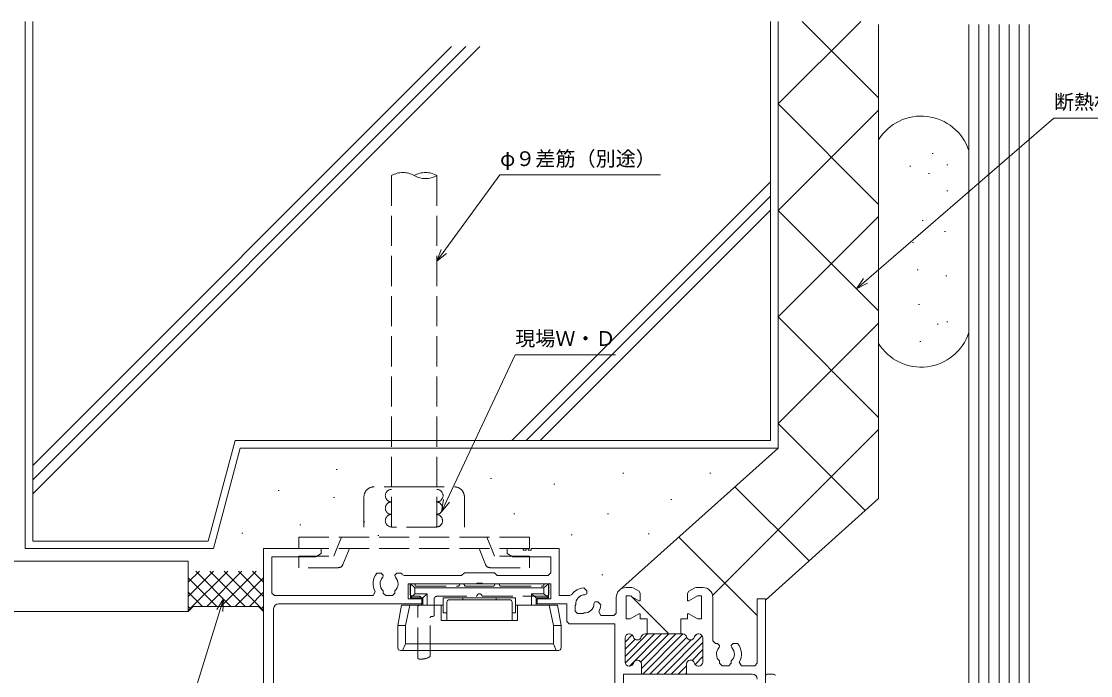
# Model space of a CAD drawing. Units: millimetres, scale not verified. Extents: x -594 to 539, y -420 to 386.
# Drawn here: x -483.3 to -270.3, y 112.4 to 242.7 of the extents above; entities that cross this region are included whole.
import ezdxf
from ezdxf.enums import TextEntityAlignment as Align

# ---------------------------------------------------------------- set-up
doc = ezdxf.new("R2010")
doc.units = ezdxf.units.MM
doc.header["$LTSCALE"] = 2
doc.linetypes.add('DASHED3', pattern=[4, 3, -1])
for name, color, linetype, lineweight in [('0-3_YKK_11', 7, 'Continuous', 9), ('0-4_YKK_12', 2, 'Continuous', 9), ('0-5_YSS_K', 3, 'Continuous', 9), ('0-6_YKK_13', 4, 'Continuous', 9), ('0-7_YKK_D', 6, 'Continuous', 9)]:
    doc.layers.add(name, color=color, linetype=linetype, lineweight=lineweight)
doc.styles.add('ＭＳ ゴシック', font='')
doc.styles.get('ＭＳ ゴシック').set_extended_font_data('MS Gothic')

msp = doc.modelspace()

# ---------------------------------------------------------------- linework, layer by layer
at = {"layer": '0-3_YKK_11'}
for p, q in [((-435.004, 137.711), (-435.004, 73.536)), ((-423.504, 137.711), (-435.004, 137.711)), ((-424.629, 136.061), (-423.504, 136.711)), ((-423.504, 136.711), (-423.504, 137.711)), ((-386.504, 137.711), (-386.504, 136.711)), ((-383.304, 137.711), (-386.504, 137.711)), ((-386.504, 136.711), (-385.379, 136.061)), ((-383.304, 137.411), (-383.304, 137.711)), ((-382.704, 137.411), (-383.304, 137.411)), ((-382.704, 137.711), (-382.704, 137.411)), ((-382.304, 137.711), (-382.704, 137.711)), ((-382.304, 137.411), (-382.304, 137.711)), ((-381.704, 137.411), (-382.304, 137.411)), ((-381.704, 137.711), (-381.704, 137.411)), ((-376.154, 137.711), (-381.704, 137.711)), ((-376.154, 128.361), (-376.154, 137.711)), ((-433.354, 136.061), (-424.629, 136.061)), ((-433.354, 128.861), (-433.354, 136.061)), ((-385.379, 136.061), (-377.804, 136.061)), ((-377.804, 136.061), (-377.804, 132.861)), ((-411.554, 132.811), (-412.419, 132.811)), ((-411.154, 132.411), (-411.554, 132.811)), ((-411.272, 131.988), (-411.154, 132.272)), ((-411.154, 132.272), (-411.154, 132.411)), ((-408.454, 132.811), (-408.854, 132.411)), ((-408.854, 132.411), (-408.854, 132.272)), ((-408.854, 132.272), (-408.736, 131.988)), ((-407.59, 132.811), (-408.454, 132.811)), ((-406.993, 132.361), (-407.4, 132.571)), ((-395.554, 132.361), (-406.993, 132.361)), ((-395.004, 132.911), (-395.554, 132.361)), ((-389.004, 132.911), (-395.004, 132.911)), ((-388.454, 132.361), (-389.004, 132.911)), ((-378.304, 132.361), (-388.454, 132.361)), ((-377.804, 132.861), (-378.304, 132.361)), ((-406.204, 130.711), (-392.675, 130.711)), ((-406.204, 127.711), (-406.204, 130.711)), ((-392.675, 130.711), (-392.483, 130.854)), ((-392.483, 130.854), (-391.525, 130.854)), ((-391.525, 130.854), (-391.333, 130.711)), ((-391.333, 130.711), (-377.804, 130.711)), ((-377.804, 130.711), (-377.804, 127.711)), ((-361.646, 129.961), (-362.754, 129.961)), ((-361.396, 129.894), (-361.646, 129.961)), ((-348.862, 129.961), (-349.112, 129.894)), ((-347.504, 129.961), (-348.862, 129.961)), ((-432.854, 128.361), (-433.354, 128.861)), ((-413.208, 128.361), (-432.854, 128.361)), ((-412.775, 129.111), (-413.208, 128.361)), ((-411.154, 128.861), (-411.154, 129.326)), ((-410.654, 128.361), (-411.154, 128.861)), ((-409.354, 128.361), (-410.654, 128.361)), ((-408.854, 128.861), (-409.354, 128.361)), ((-408.854, 129.326), (-408.854, 128.861)), ((-374.015, 128.361), (-376.154, 128.361)), ((-373.608, 128.57), (-374.015, 128.361)), ((-370.615, 129.292), (-371.227, 129.903)), ((-370.998, 128.511), (-370.713, 128.628)), ((-370.713, 128.628), (-370.615, 128.726)), ((-370.615, 128.726), (-370.615, 129.292)), ((-364.754, 127.961), (-364.754, 124.861)), ((-362.754, 128.311), (-361.954, 128.311)), ((-362.754, 123.711), (-362.754, 128.311)), ((-361.954, 128.311), (-360.222, 127.311)), ((-360.204, 129.206), (-361.396, 129.894)), ((-359.954, 128.773), (-360.204, 129.206)), ((-359.954, 127.311), (-359.954, 128.773)), ((-350.304, 129.206), (-350.554, 128.773)), ((-350.554, 128.773), (-350.554, 127.311)), ((-349.112, 129.894), (-350.304, 129.206)), ((-350.286, 127.311), (-348.554, 128.311)), ((-348.554, 128.311), (-347.754, 128.311)), ((-347.754, 128.311), (-347.754, 123.711)), ((-345.504, 119.311), (-345.504, 127.961)), ((-433.004, 102.711), (-433.004, 125.711)), ((-432.004, 126.711), (-403.504, 126.711)), ((-403.504, 127.711), (-406.204, 127.711)), ((-403.504, 126.711), (-403.504, 127.711)), ((-380.504, 127.711), (-380.504, 126.711)), ((-377.804, 127.711), (-380.504, 127.711)), ((-380.504, 126.711), (-374.604, 126.711)), ((-374.604, 126.711), (-374.604, 123.211)), ((-372.954, 126.387), (-372.796, 126.545)), ((-372.954, 125.261), (-372.954, 126.387)), ((-369.087, 127.002), (-369.204, 126.718)), ((-368.989, 127.1), (-369.087, 127.002)), ((-368.423, 127.1), (-368.989, 127.1)), ((-367.812, 126.489), (-368.423, 127.1)), ((-360.222, 127.311), (-359.954, 127.311)), ((-350.554, 127.311), (-350.286, 127.311)), ((-336.654, 127.711), (-336.654, 114.861)), ((-335.004, 127.711), (-336.654, 127.711)), ((-335.004, 72.711), (-335.004, 127.711)), ((-372.454, 124.761), (-372.954, 125.261)), ((-371.328, 124.761), (-372.454, 124.761)), ((-371.17, 124.919), (-371.328, 124.761)), ((-367.8, 124.361), (-368.233, 125.111)), ((-365.254, 124.361), (-367.8, 124.361)), ((-364.754, 124.861), (-365.254, 124.361)), ((-361.954, 123.711), (-362.754, 123.711)), ((-360.222, 124.711), (-361.954, 123.711)), ((-359.954, 124.711), (-360.222, 124.711)), ((-359.954, 123.711), (-359.954, 124.711)), ((-358.604, 123.711), (-359.954, 123.711)), ((-358.604, 120.711), (-358.604, 123.711)), ((-351.904, 123.711), (-351.904, 120.711)), ((-350.554, 123.711), (-351.904, 123.711)), ((-350.554, 124.711), (-350.554, 123.711)), ((-350.286, 124.711), (-350.554, 124.711)), ((-348.554, 123.711), (-350.286, 124.711)), ((-347.754, 123.711), (-348.554, 123.711)), ((-374.604, 123.211), (-374.104, 122.711)), ((-374.104, 122.711), (-365.004, 122.711)), ((-365.004, 122.711), (-365.004, 103.864)), ((-363.004, 116.25), (-358.543, 120.711)), ((-363.004, 119.079), (-361.573, 120.51)), ((-363.004, 119.911), (-363.004, 115.111)), ((-363.004, 115.111), (-363.004, 119.911)), ((-363.004, 117.664), (-361.013, 119.656)), ((-362.968, 114.872), (-357.129, 120.711)), ((-362.103, 120.711), (-362.204, 120.711)), ((-362.204, 120.711), (-362.103, 120.711)), ((-362.115, 114.311), (-355.715, 120.711)), ((-359.876, 115.136), (-354.301, 120.711)), ((-359.754, 113.843), (-352.886, 120.711)), ((-359.472, 112.711), (-351.473, 120.71)), ((-358.604, 120.711), (-359.005, 120.711)), ((-359.005, 120.711), (-358.604, 120.711)), ((-351.503, 120.711), (-358.604, 120.711)), ((-358.058, 112.711), (-350.713, 120.056)), ((-356.644, 112.711), (-349.835, 119.52)), ((-355.23, 112.711), (-347.618, 120.322)), ((-351.904, 120.711), (-351.503, 120.711)), ((-349.148, 120.206), (-348.7, 120.654)), ((-348.304, 120.711), (-348.405, 120.711)), ((-348.405, 120.711), (-348.304, 120.711)), ((-347.504, 115.111), (-347.504, 119.911)), ((-347.504, 119.911), (-347.504, 115.111)), ((-345.004, 118.811), (-345.504, 119.311)), ((-353.815, 112.711), (-347.504, 119.022)), ((-349.658, 115.454), (-347.504, 117.608)), ((-344.554, 118.811), (-345.004, 118.811)), ((-344.154, 118.411), (-344.554, 118.811)), ((-344.272, 117.988), (-344.154, 118.272)), ((-344.154, 118.272), (-344.154, 118.411)), ((-341.454, 118.811), (-341.854, 118.411)), ((-341.854, 118.411), (-341.854, 118.272)), ((-341.854, 118.272), (-341.736, 117.988)), ((-340.59, 118.811), (-341.454, 118.811)), ((-349.054, 114.644), (-347.504, 116.194)), ((-344.154, 114.861), (-344.154, 115.326)), ((-341.854, 115.326), (-341.854, 114.861)), ((-339.8, 114.361), (-340.233, 115.111)), ((-362.204, 114.311), (-362.103, 114.311)), ((-362.103, 114.311), (-362.204, 114.311)), ((-359.754, 114.711), (-359.754, 112.711)), ((-359.754, 112.711), (-359.754, 114.711)), ((-352.401, 112.711), (-350.754, 114.358)), ((-350.987, 112.711), (-350.748, 112.95)), ((-350.754, 112.711), (-350.754, 114.711)), ((-350.754, 114.711), (-350.754, 112.711)), ((-348.405, 114.311), (-348.304, 114.311)), ((-348.304, 114.311), (-348.405, 114.311)), ((-343.654, 114.361), (-344.154, 114.861)), ((-342.354, 114.361), (-343.654, 114.361)), ((-341.854, 114.861), (-342.354, 114.361)), ((-337.154, 114.361), (-339.8, 114.361)), ((-336.654, 114.861), (-337.154, 114.361)), ((-363.304, 112.711), (-359.754, 112.711)), ((-363.304, 97.911), (-363.304, 112.711)), ((-359.754, 112.711), (-350.754, 112.711)), ((-350.754, 112.711), (-337.654, 112.711)), ((-334.702, 112.711), (-333.402, 112.711))]:
    msp.add_line(p, q, dxfattribs=at)
for centre, radius, start, end in [((-410.004, 130.711), 3.2, 138.98549, 210), ((-410.004, 130.711), 3.2, 35.52913, 41.0145), ((-410.004, 130.711), 1.8, 134.79283, 230.29097), ((-410.004, 130.711), 1.8, 309.70901, 45.20715), ((-362.754, 127.961), 2, 90, 180), ((-347.504, 127.961), 2, 0, 90), ((-371.004, 126.711), 3.2, 93.98549, 144.47356), ((-371.004, 126.711), 1.8, 89.79283, 185.29097), ((-432.004, 125.711), 1, 90, 180), ((-371.004, 126.711), 1.8, 264.70901, 0.20715), ((-371.004, 126.711), 3.2, 330, 356.0145), ((-362.204, 119.911), 0.8, 90, 180), ((-362.204, 119.911), 0.8, 90, 180), ((-362.103, 119.911), 0.8, 14.47751, 90), ((-362.103, 119.911), 0.8, 14.47751, 90), ((-360.554, 120.311), 0.8, 194.47751, 345.52248), ((-360.554, 120.311), 0.8, 194.47751, 345.52248), ((-359.005, 119.911), 0.8, 90, 165.52248), ((-359.005, 119.911), 0.8, 90, 165.52248), ((-351.503, 119.911), 0.8, 14.47751, 90), ((-351.503, 119.911), 0.8, 14.47751, 90), ((-349.954, 120.311), 0.8, 194.47751, 345.52248), ((-349.954, 120.311), 0.8, 194.47751, 345.52248), ((-348.405, 119.911), 0.8, 90, 165.52248), ((-348.405, 119.911), 0.8, 90, 165.52248), ((-348.304, 119.911), 0.8, 0, 90), ((-348.304, 119.911), 0.8, 0, 90), ((-343.004, 116.711), 1.8, 134.79283, 230.29097), ((-343.004, 116.711), 1.8, 309.70901, 45.20715), ((-343.004, 116.711), 3.2, 330, 41.0145), ((-362.204, 115.111), 0.8, 180, 270), ((-362.204, 115.111), 0.8, 180, 270), ((-360.554, 114.711), 0.8, 0, 165.52248), ((-360.554, 114.711), 0.8, 0, 165.52248), ((-349.954, 114.711), 0.8, 14.47751, 180), ((-349.954, 114.711), 0.8, 14.47751, 180), ((-348.304, 115.111), 0.8, 270, 0), ((-348.304, 115.111), 0.8, 270, 0), ((-362.103, 115.111), 0.8, 270, 345.52248), ((-362.103, 115.111), 0.8, 270, 345.52248), ((-348.405, 115.111), 0.8, 194.47751, 270), ((-348.405, 115.111), 0.8, 194.47751, 270), ((-337.654, 111.711), 1, 0, 90), ((-334.702, 112.411), 0.3, 90, 179.99709), ((-333.402, 112.411), 0.3, 0.0029, 90)]:
    msp.add_arc(centre, radius, start, end, dxfattribs=at)
at = {"layer": '0-4_YKK_12'}
msp.add_line((-435.004, 137.711), (-435.004, -0.789), dxfattribs=at)
msp.add_line((-435.004, 137.711), (-435.004, -0.789), dxfattribs=at)
at = {"layer": '0-5_YSS_K'}
for p, q in [((-482.504, 137.708), (-482.504, 242.718)), ((-481.004, 242.718), (-481.004, 139.208)), ((-334.004, 159.208), (-334.004, 242.718)), ((-332.504, 242.718), (-332.504, 157.708)), ((-332.504, 226.274), (-316.061, 242.718)), ((-327.735, 242.718), (-312.504, 227.487)), ((-312.504, 147.708), (-312.504, 242.109)), ((-294.504, 97.711), (-294.504, 242.109)), ((-294.504, 97.711), (-294.504, 242.109)), ((-292.504, 97.711), (-292.504, 242.109)), ((-292.504, 97.711), (-292.504, 242.109)), ((-290.504, 97.711), (-290.504, 242.109)), ((-290.504, 97.711), (-290.504, 242.109)), ((-288.504, 97.711), (-288.504, 242.109)), ((-288.504, 97.711), (-288.504, 242.109)), ((-286.504, 97.711), (-286.504, 242.109)), ((-286.504, 97.711), (-286.504, 242.109)), ((-284.504, 97.711), (-284.504, 242.109)), ((-284.504, 97.711), (-284.504, 242.109)), ((-282.504, 102.711), (-282.504, 242.109)), ((-282.504, 97.711), (-282.504, 242.109)), ((-481.004, 151.436), (-394.733, 237.708)), ((-481.004, 148.608), (-391.904, 237.708)), ((-481.004, 154.265), (-397.561, 237.708)), ((-332.504, 226.274), (-312.504, 206.274)), ((-332.504, 205.061), (-312.504, 225.061)), ((-301.829, 216.372), (-301.63, 216.372)), ((-306.259, 213.912), (-306.059, 213.912)), ((-298.877, 214.158), (-298.677, 214.158)), ((-302.568, 212.435), (-302.368, 212.435)), ((-385.551, 159.208), (-334.004, 210.755)), ((-298.877, 208.99), (-298.677, 208.99)), ((-382.723, 159.208), (-334.004, 207.926)), ((-379.894, 159.208), (-334.004, 205.098)), ((-332.504, 205.061), (-312.504, 185.061)), ((-332.504, 183.847), (-312.504, 203.847)), ((-303.798, 203.085), (-303.598, 203.085)), ((-299.369, 200.87), (-299.169, 200.87)), ((-305.766, 198.656), (-305.566, 198.656)), ((-304.782, 193.242), (-304.582, 193.242)), ((-299.123, 192.012), (-298.923, 192.012)), ((-304.536, 186.353), (-304.336, 186.353)), ((-332.504, 183.847), (-312.504, 163.847)), ((-332.504, 162.634), (-312.504, 182.634)), ((-300.845, 182.416), (-300.645, 182.416)), ((-298.877, 182.908), (-298.677, 182.908)), ((-304.29, 178.971), (-304.09, 178.971)), ((-332.504, 162.634), (-315.172, 145.301)), ((-345.504, 128.421), (-312.504, 161.421)), ((-440.696, 159.208), (-446.055, 139.208)), ((-439.645, 157.708), (-445.004, 137.708)), ((-334.004, 159.208), (-440.696, 159.208)), ((-439.645, 157.708), (-332.504, 157.708)), ((-364.088, 129.451), (-332.504, 157.708)), ((-420.542, 153.463), (-420.342, 153.463)), ((-389.827, 151.657), (-389.627, 151.657)), ((-363.449, 152.741), (-363.249, 152.741)), ((-346.104, 152.741), (-345.904, 152.741)), ((-432.105, 149.308), (-431.905, 149.308)), ((-377.18, 150.573), (-376.98, 150.573)), ((-341.1, 150.017), (-326.324, 135.241)), ((-421.084, 147.863), (-420.884, 147.863)), ((-353.873, 147.501), (-353.673, 147.501)), ((-312.504, 147.708), (-335.004, 127.411)), ((-415.044, 143.016), (-414.844, 143.016)), ((-385.13, 144.61), (-384.93, 144.61)), ((-366.52, 144.61), (-366.32, 144.61)), ((-439.332, 140.816), (-439.132, 140.816)), ((-427.769, 142.442), (-427.569, 142.442)), ((-358.39, 140.636), (-358.19, 140.636)), ((-481.004, 139.208), (-446.055, 139.208)), ((-412.237, 140.341), (-412.037, 140.341)), ((-373.747, 140.455), (-373.547, 140.455)), ((-352.297, 140), (-336.654, 124.358)), ((-482.504, 137.708), (-445.004, 137.708)), ((-485.002, 135.208), (-450.002, 135.208)), ((-450.002, 135.208), (-450.002, 125.208)), ((-450.002, 128.181), (-444.975, 133.208)), ((-450.002, 125.352), (-442.146, 133.208)), ((-450.002, 131.009), (-447.803, 133.208)), ((-448.517, 133.208), (-441.517, 126.208)), ((-446.318, 126.208), (-439.318, 133.208)), ((-445.688, 133.208), (-438.688, 126.208)), ((-443.489, 126.208), (-436.489, 133.208)), ((-442.86, 133.208), (-435.004, 125.352)), ((-440.031, 133.208), (-435.004, 128.181)), ((-437.203, 133.208), (-435.004, 131.009)), ((-367.604, 132.505), (-367.404, 132.505)), ((-450.002, 131.865), (-444.345, 126.208)), ((-440.661, 126.208), (-435.004, 131.865)), ((-363.493, 129.983), (-363.373, 129.863)), ((-450.002, 129.036), (-447.173, 126.208)), ((-437.833, 126.208), (-435.004, 129.036)), ((-361.821, 128.311), (-354.404, 120.894)), ((-449.002, 126.208), (-450.002, 125.208)), ((-450.002, 126.208), (-449.502, 125.708)), ((-449.002, 126.208), (-436.004, 126.208)), ((-436.004, 126.208), (-435.004, 125.208)), ((-435.504, 125.708), (-435.004, 126.208)), ((-450.002, 125.208), (-492.85, 125.208))]:
    msp.add_line(p, q, dxfattribs=at)
at = {"layer": '0-5_YSS_K', "linetype": 'DASHED3'}
for p, q in [((-409.502, 212.004), (-409.502, 142.007)), ((-400.502, 212.004), (-400.502, 142.007)), ((-400.502, 142.01), (-409.502, 142.01))]:
    msp.add_line(p, q, dxfattribs=at)
at = {"layer": '0-5_YSS_K'}
for centre, start, end in [((-304.004, 213.854), 18.19487, 148.21165), ((-304.004, 183.854), 211.78833, 341.80511)]:
    msp.add_arc(centre, 10, start, end, dxfattribs=at)
at = {"layer": '0-5_YSS_K', "linetype": 'DASHED3'}
for centre, radius, start, end in [((-407.252, 208.107), 4.5, 60.00002, 119.99997), ((-402.752, 208.107), 4.5, 59.99997, 120.00002), ((-402.752, 215.901), 4.5, 239.99997, 300.00002), ((-409.502, 148.26), 1.25, 90, 270), ((-400.502, 148.26), 1.25, 270, 90), ((-409.502, 145.76), 1.25, 90, 270), ((-400.611, 145.76), 1.25, 269.99409, 89.99429), ((-409.502, 143.26), 1.25, 90, 270), ((-400.611, 143.26), 1.25, 269.99409, 89.99429)]:
    msp.add_arc(centre, radius, start, end, dxfattribs=at)
at = {"layer": '0-6_YKK_13', "linetype": 'DASHED3'}
for p, q in [((-405.004, 150.011), (-413.004, 150.011)), ((-405.004, 150.011), (-397.004, 150.011)), ((-415.004, 148.011), (-415.004, 140.011)), ((-395.004, 148.011), (-395.004, 140.011)), ((-428.004, 137.711), (-428.004, 140.011)), ((-428.004, 140.011), (-382.004, 140.011)), ((-420.398, 137.711), (-419.469, 140.011)), ((-389.61, 137.711), (-390.539, 140.011)), ((-382.004, 137.711), (-382.004, 140.011)), ((-382.004, 137.711), (-428.004, 137.711)), ((-421.004, 136.211), (-420.398, 137.711)), ((-419.2, 134.536), (-417.917, 137.711)), ((-390.808, 134.536), (-392.091, 137.711)), ((-389.004, 136.211), (-389.61, 137.711)), ((-428.004, 133.911), (-428.004, 136.211)), ((-428.004, 136.211), (-421.004, 136.211)), ((-382.004, 136.211), (-389.004, 136.211)), ((-382.004, 133.911), (-382.004, 136.211)), ((-420.127, 133.911), (-428.004, 133.911)), ((-389.881, 133.911), (-382.004, 133.911)), ((-405.804, 128.711), (-405.804, 130.411)), ((-405.104, 130.711), (-405.504, 130.711)), ((-404.604, 130.211), (-396.296, 130.211)), ((-395.704, 130.711), (-395.304, 130.711)), ((-394.713, 130.211), (-389.296, 130.211)), ((-388.304, 130.711), (-388.704, 130.711)), ((-387.713, 130.211), (-379.404, 130.211)), ((-378.904, 130.711), (-378.504, 130.711)), ((-378.204, 128.711), (-378.204, 130.411)), ((-405.304, 128.211), (-404.004, 128.211)), ((-400.504, 128.211), (-392.675, 128.211)), ((-391.333, 128.211), (-378.704, 128.211)), ((-404.304, 116.011), (-404.304, 126.111)), ((-404.004, 126.411), (-403.804, 126.411)), ((-403.504, 126.711), (-403.504, 127.711)), ((-401.004, 124.511), (-401.004, 127.711)), ((-401.804, 116.402), (-401.804, 123.911)), ((-401.504, 124.211), (-401.304, 124.211)), ((-404.004, 115.711), (-403.504, 115.711))]:
    msp.add_line(p, q, dxfattribs=at)
at = {"layer": '0-6_YKK_13'}
for p, q in [((-405.754, 130.711), (-405.754, 127.911)), ((-404.857, 129.907), (-405.754, 130.711)), ((-392.004, 130.711), (-405.754, 130.711)), ((-392.004, 130.711), (-378.254, 130.711)), ((-379.151, 129.907), (-378.254, 130.711)), ((-378.254, 130.711), (-378.254, 127.911)), ((-405.754, 127.911), (-404.857, 128.715)), ((-405.754, 127.911), (-403.304, 127.911)), ((-404.857, 128.715), (-404.857, 129.907)), ((-392.004, 129.907), (-404.857, 129.907)), ((-404.857, 128.715), (-402.407, 128.715)), ((-403.304, 127.911), (-402.407, 128.715)), ((-403.304, 126.411), (-403.304, 127.911)), ((-402.407, 126.411), (-402.407, 128.715)), ((-399.204, 124.911), (-399.204, 127.911)), ((-399.204, 127.911), (-392.004, 127.911)), ((-395.304, 127.511), (-395.304, 127.911)), ((-392.004, 129.907), (-379.151, 129.907)), ((-384.804, 127.911), (-392.004, 127.911)), ((-388.704, 127.511), (-388.704, 127.911)), ((-384.804, 124.911), (-384.804, 127.911)), ((-381.601, 126.411), (-381.601, 128.715)), ((-380.704, 127.911), (-381.601, 128.715)), ((-379.151, 128.715), (-381.601, 128.715)), ((-380.704, 126.411), (-380.704, 127.911)), ((-378.254, 127.911), (-380.704, 127.911)), ((-379.151, 128.715), (-379.151, 129.907)), ((-378.254, 127.911), (-379.151, 128.715)), ((-408.254, 122.411), (-407.549, 126.411)), ((-399.604, 126.411), (-407.549, 126.411)), ((-406.763, 122.411), (-405.883, 126.411)), ((-403.304, 126.411), (-399.204, 126.411)), ((-399.604, 126.411), (-399.604, 123.411)), ((-398.504, 123.411), (-398.504, 127.011)), ((-398.004, 127.511), (-392.004, 127.511)), ((-386.004, 127.511), (-392.004, 127.511)), ((-385.504, 123.411), (-385.504, 127.011)), ((-380.704, 126.411), (-384.804, 126.411)), ((-384.404, 126.411), (-384.404, 123.411)), ((-384.404, 126.411), (-376.459, 126.411)), ((-375.754, 122.411), (-376.459, 126.411)), ((-399.204, 124.911), (-398.504, 124.911)), ((-384.804, 124.911), (-385.504, 124.911)), ((-406.763, 118.711), (-406.763, 122.411)), ((-399.604, 123.411), (-392.004, 123.411)), ((-384.404, 123.411), (-392.004, 123.411)), ((-375.754, 122.411), (-377.245, 122.411)), ((-375.754, 117.911), (-375.754, 122.411)), ((-392.004, 117.411), (-407.754, 117.411)), ((-407.319, 117.411), (-406.763, 118.711)), ((-392.004, 118.711), (-406.763, 118.711)), ((-392.004, 118.711), (-377.245, 118.711)), ((-392.004, 117.411), (-376.254, 117.411)), ((-376.689, 117.411), (-377.245, 118.711))]:
    msp.add_line(p, q, dxfattribs=at)
for points in [[(-377.245, 118.711), (-377.245, 122.411), (-378.126, 126.411)], [(-408.254, 117.911), (-408.254, 122.411), (-406.763, 122.411)]]:
    msp.add_lwpolyline(points, dxfattribs=at)
at = {"layer": '0-6_YKK_13', "linetype": 'DASHED3'}
for centre, radius, start, end in [((-413.004, 148.011), 2, 89.99579, 180), ((-397.004, 148.011), 2, 0, 90.0042), ((-420.127, 134.911), 1, 270, 338.00636), ((-389.881, 134.911), 1, 201.99362, 270), ((-405.504, 130.411), 0.3, 90, 180), ((-405.104, 130.411), 0.3, 0, 90), ((-404.604, 130.411), 0.2, 180, 270), ((-396.296, 130.511), 0.3, 270, 350.40254), ((-395.704, 130.411), 0.3, 90, 170.40254), ((-395.304, 130.411), 0.3, 9.59744, 90), ((-394.713, 130.511), 0.3, 189.59744, 270), ((-389.296, 130.511), 0.3, 270, 350.40254), ((-388.704, 130.411), 0.3, 90, 170.40254), ((-388.304, 130.411), 0.3, 9.59744, 90), ((-387.713, 130.511), 0.3, 189.59744, 270), ((-379.404, 130.411), 0.2, 270, 0), ((-378.904, 130.411), 0.3, 90, 180), ((-378.504, 130.411), 0.3, 0, 90), ((-405.304, 128.711), 0.5, 180, 270), ((-404.004, 127.711), 0.5, 0, 90), ((-400.504, 127.711), 0.5, 90, 180), ((-392.675, 128.411), 0.2, 270, 343.4025), ((-392.004, 128.211), 0.5, 16.60629, 163.39487), ((-391.333, 128.411), 0.2, 196.5941, 270), ((-378.704, 128.711), 0.5, 270, 0), ((-404.004, 126.111), 0.3, 90, 180), ((-403.804, 126.711), 0.3, 270, 0), ((-401.504, 123.911), 0.3, 90, 180), ((-401.304, 124.511), 0.3, 270, 0), ((-404.004, 116.011), 0.3, 180, 270), ((-403.504, 118.711), 3, 270, 301.23293), ((-402.104, 116.402), 0.3, 301.23293, 0)]:
    msp.add_arc(centre, radius, start, end, dxfattribs=at)
at = {"layer": '0-6_YKK_13'}
for centre, start, end in [((-398.004, 127.011), 90, 180), ((-386.004, 127.011), 0, 90), ((-407.754, 117.911), 180, 270), ((-376.254, 117.911), 270, 0)]:
    msp.add_arc(centre, 0.5, start, end, dxfattribs=at)
at = {"layer": '0-7_YKK_D'}
for p, q in [((-316.916, 189.472), (-277.58, 223.432)), ((-277.58, 223.432), (-249.58, 223.432)), ((-400.502, 194.94), (-387.914, 212.127)), ((-387.914, 212.127), (-355.914, 212.127)), ((-399.589, 145.04), (-384.898, 176.312)), ((-384.898, 176.312), (-364.898, 176.312)), ((-443.008, 127.699), (-450.54, 103.222))]:
    msp.add_line(p, q, dxfattribs=at)
for points in [[(-399.599, 197.266), (-400.502, 194.94), (-398.557, 196.503)], [(-315.514, 191.536), (-316.916, 189.472), (-314.67, 190.558)], [(-399.149, 147.495), (-399.589, 145.04), (-397.98, 146.946)], [(-443.099, 125.206), (-443.008, 127.699), (-444.334, 125.585)]]:
    msp.add_lwpolyline(points, dxfattribs=at)

# ---------------------------------------------------------------- texts
at = {"layer": '0-7_YKK_D', "color": 4, "style": 'ＭＳ ゴシック'}
for s, p in [('断熱材（別途）', (-277.561, 224.332)), ('φ９差筋（別途）', (-387.896, 213.027)), ('現場Ｗ・Ｄ', (-384.879, 177.212))]:
    msp.add_text(s, height=2.933, dxfattribs=at).set_placement(p, align=Align.BOTTOM_LEFT)

doc.saveas('drawing.dxf')
